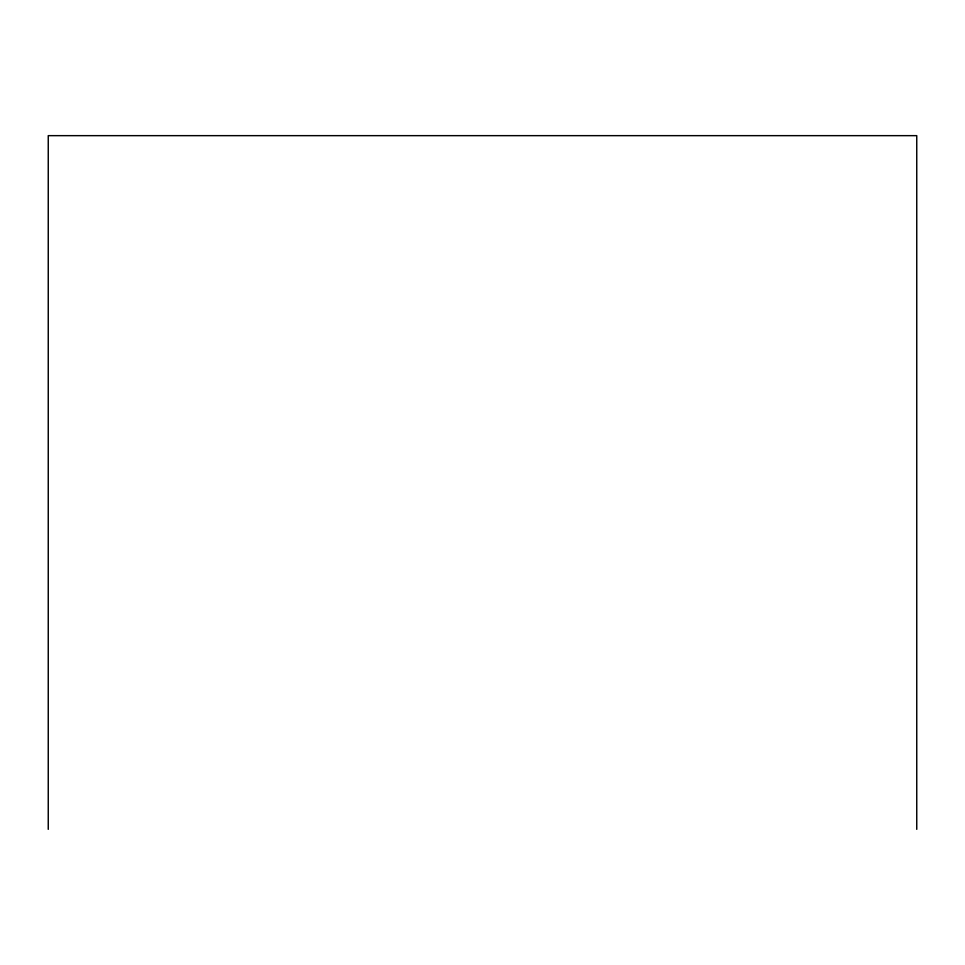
<?xml version="1.0" encoding="UTF-8"?>
<svg xmlns="http://www.w3.org/2000/svg" width="965" height="965" viewBox="0 0 965 965"><rect width="100%" height="100%" fill="white"/><g stroke="black" fill="none" stroke-linecap="round" stroke-linejoin="round"><path stroke-width="1.45" d="M916.75 829.345L916.75 135.655L48.25 135.655L48.25 829.345"/></g></svg>
